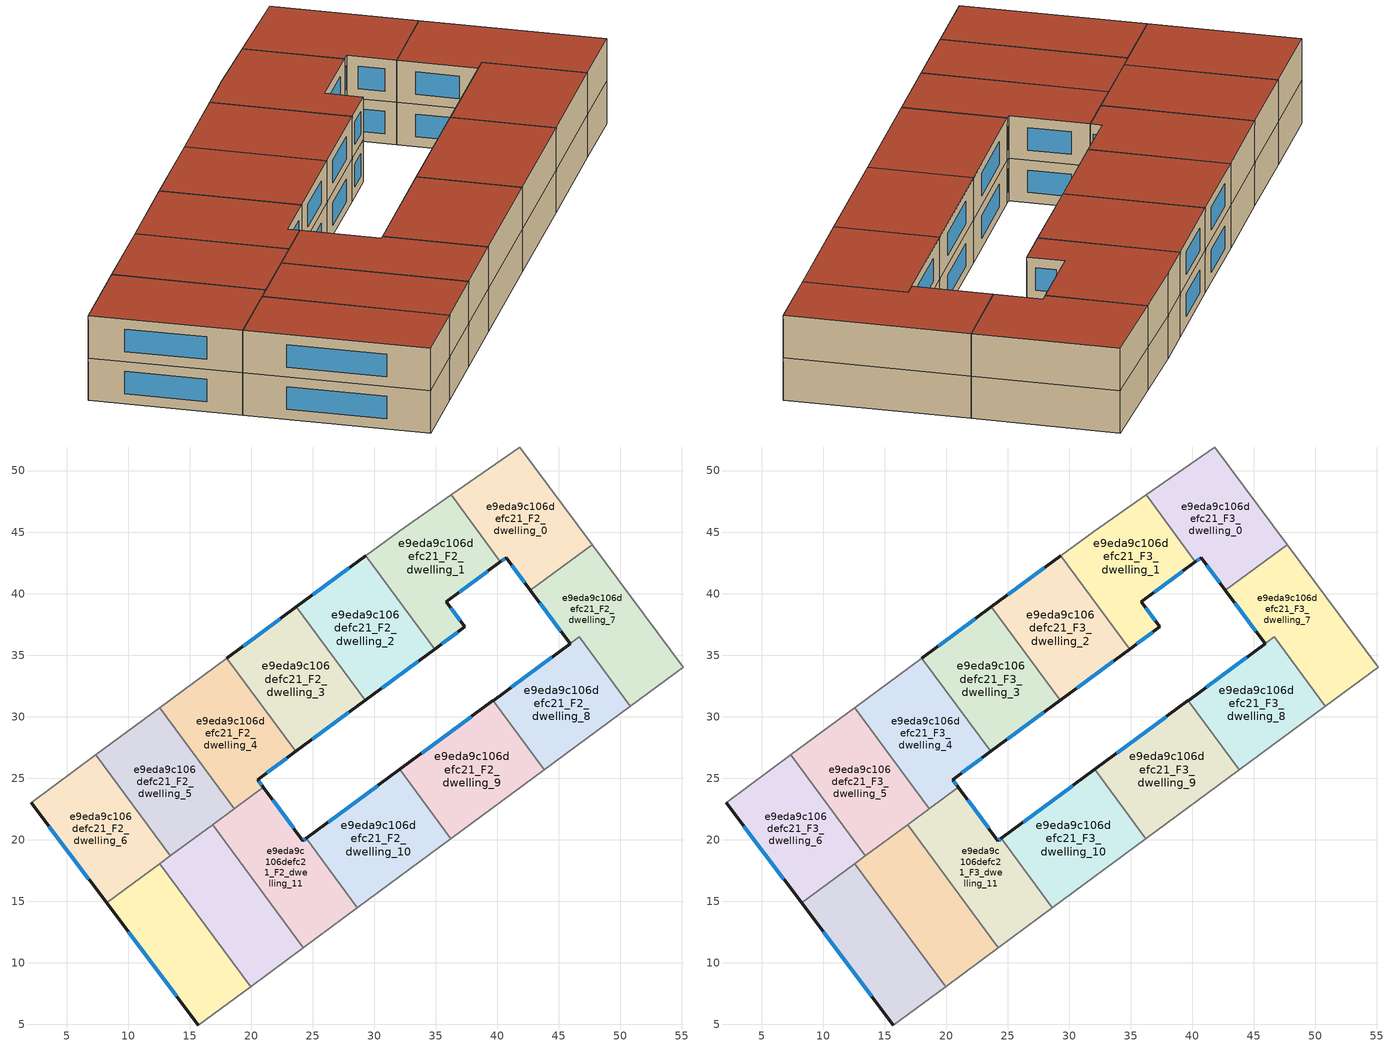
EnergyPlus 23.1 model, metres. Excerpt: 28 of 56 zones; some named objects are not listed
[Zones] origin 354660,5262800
e9eda9c106defc21_F2_dwelling_0
 floor to e9eda9c106defc21_F1_dwelling_0 (EU_floor_Construction): 41.82,51.92 47.71,43.99 42.69,40.28 40.73,42.93 40.26,42.58 36.24,48.02 z6
 wall outside (EU_wall_Construction): 40.26,42.58 40.73,42.93 42.69,40.28 z6:9
 wall to e9eda9c106defc21_F2_dwelling_1 (EU_wall_Construction): 36.24,48.02 40.26,42.58 z6:9
 wall adiabatic (EU_wall_Construction): 47.71,43.99 41.82,51.92 36.24,48.02 z6:9
 wall to e9eda9c106defc21_F2_dwelling_7 (EU_wall_Construction): 42.69,40.28 47.71,43.99 z6:9
 window (EU_Window_Construction): 41.19,42.31 42.23,40.9 / 40.37,42.66 40.62,42.84 z6.7:8.3
e9eda9c106defc21_F2_dwelling_1
 floor to e9eda9c106defc21_F1_dwelling_1 (EU_floor_Construction): 36.24,48.02 40.26,42.58 35.85,39.33 37.35,37.3 34.91,35.5 29.31,43.08 32.03,45.09 z6
 wall outside (EU_wall_Construction): 34.91,35.5 37.35,37.3 35.85,39.33 40.26,42.58 z6:9
 wall to e9eda9c106defc21_F2_dwelling_2 (EU_wall_Construction): 29.31,43.08 34.91,35.5 z6:9
 wall adiabatic (EU_wall_Construction): 36.24,48.02 32.03,45.09 29.31,43.08 z6:9
 window (EU_Window_Construction): 36.89,40.1 39.22,41.82 / 37,37.78 36.21,38.86 / 35.48,35.92 36.78,36.88 z6.7:8.3
e9eda9c106defc21_F2_dwelling_10
 floor to e9eda9c106defc21_F1_dwelling_10 (EU_floor_Construction): 32.06,25.72 36.22,20.08 28.63,14.49 24.47,20.13 z6
 wall outside (EU_wall_Construction): 32.06,25.72 24.47,20.13 z6:9
 wall to e9eda9c106defc21_F2_dwelling_9 (EU_wall_Construction): 36.22,20.08 32.06,25.72 z6:9
 wall adiabatic (EU_wall_Construction): 28.63,14.49 36.22,20.08 z6:9
 wall to e9eda9c106defc21_F2_dwelling_11 (EU_wall_Construction): 24.47,20.13 28.63,14.49 z6:9
 window (EU_Window_Construction): 30.28,24.41 26.25,21.44 z6.7:8.3
e9eda9c106defc21_F2_dwelling_11
 floor to e9eda9c106defc21_F1_dwelling_11 (EU_floor_Construction): 24.47,20.13 28.63,14.49 24.23,11.24 16.86,21.22 20.98,24.27 24.2,19.93 z6
 wall outside (EU_wall_Construction): 24.47,20.13 24.2,19.93 20.98,24.27 z6:9
 wall adiabatic (EU_wall_Construction): 24.23,11.24 28.63,14.49 z6:9
 wall to e9eda9c106defc21_F2_dwelling_12 (EU_wall_Construction): 16.86,21.22 24.23,11.24 z6:9
 wall to e9eda9c106defc21_F2_dwelling_4 (EU_wall_Construction): 20.98,24.27 18.64,22.53 z6:9
 wall to e9eda9c106defc21_F2_dwelling_5 (EU_wall_Construction): 18.64,22.53 16.86,21.23 z6:9
 window (EU_Window_Construction): 23.45,20.95 21.74,23.25 / 24.41,20.08 24.27,19.98 z6.7:8.3
e9eda9c106defc21_F2_dwelling_12
 floor to e9eda9c106defc21_F1_dwelling_12 (EU_floor_Construction): 16.86,21.22 24.23,11.24 19.95,8.08 12.58,18.06 z6
 wall adiabatic (EU_wall_Construction): 19.95,8.08 24.23,11.24 z6:9
 wall to e9eda9c106defc21_F2_dwelling_13 (EU_wall_Construction): 12.58,18.06 19.95,8.08 z6:9
 wall to e9eda9c106defc21_F2_dwelling_5 (EU_wall_Construction): 16.86,21.22 13.42,18.69 z6:9
 wall to e9eda9c106defc21_F2_dwelling_6 (EU_wall_Construction): 13.42,18.69 12.58,18.06 z6:9
e9eda9c106defc21_F2_dwelling_13
 floor to e9eda9c106defc21_F1_dwelling_13 (EU_floor_Construction): 12.58,18.06 19.95,8.08 15.71,4.95 8.25,14.87 z6
 wall outside (EU_wall_Construction): 8.25,14.87 15.71,4.95 z6:9
 wall adiabatic (EU_wall_Construction): 15.71,4.95 19.95,8.08 z6:9
 wall to e9eda9c106defc21_F2_dwelling_6 (EU_wall_Construction): 12.58,18.06 8.25,14.87 z6:9
 window (EU_Window_Construction): 10,12.54 13.96,7.28 z6.7:8.3
e9eda9c106defc21_F2_dwelling_2
 floor to e9eda9c106defc21_F1_dwelling_2 (EU_floor_Construction): 29.31,43.08 34.91,35.5 29.26,31.34 23.67,38.92 z6
 wall outside (EU_wall_Construction): 29.26,31.34 34.91,35.5 / 29.31,43.08 23.67,38.92 z6:9
 wall to e9eda9c106defc21_F2_dwelling_3 (EU_wall_Construction): 23.67,38.92 29.26,31.34 z6:9
 window (EU_Window_Construction): 30.59,32.31 33.58,34.52 / 27.98,42.11 24.99,39.9 z6.7:8.3
e9eda9c106defc21_F2_dwelling_3
 floor to e9eda9c106defc21_F1_dwelling_3 (EU_floor_Construction): 23.67,38.92 29.26,31.34 23.62,27.18 18.03,34.76 z6
 wall outside (EU_wall_Construction): 23.62,27.18 29.26,31.34 / 23.67,38.92 18.03,34.76 z6:9
 wall to e9eda9c106defc21_F2_dwelling_4 (EU_wall_Construction): 18.03,34.76 23.62,27.18 z6:9
 window (EU_Window_Construction): 24.95,28.15 27.94,30.36 / 22.34,37.95 19.35,35.74 z6.7:8.3
e9eda9c106defc21_F2_dwelling_4
 floor to e9eda9c106defc21_F1_dwelling_4 (EU_floor_Construction): 18.03,34.76 23.62,27.18 20.52,24.89 20.98,24.27 18.64,22.53 12.58,30.74 z6
 wall outside (EU_wall_Construction): 20.98,24.27 20.52,24.89 23.62,27.18 z6:9
 wall to e9eda9c106defc21_F2_dwelling_5 (EU_wall_Construction): 12.58,30.74 18.64,22.53 z6:9
 wall adiabatic (EU_wall_Construction): 18.03,34.76 12.58,30.74 z6:9
 window (EU_Window_Construction): 21.25,25.43 22.89,26.64 / 20.88,24.41 20.63,24.74 z6.7:8.3
e9eda9c106defc21_F2_dwelling_5
 floor to e9eda9c106defc21_F1_dwelling_5 (EU_floor_Construction): 12.58,30.74 18.64,22.53 13.42,18.69 7.37,26.9 z6
 wall to e9eda9c106defc21_F2_dwelling_6 (EU_wall_Construction): 7.37,26.9 13.42,18.69 z6:9
 wall adiabatic (EU_wall_Construction): 12.58,30.74 7.37,26.9 z6:9
e9eda9c106defc21_F2_dwelling_6
 floor to e9eda9c106defc21_F1_dwelling_6 (EU_floor_Construction): 7.37,26.9 13.42,18.69 8.25,14.87 2.12,23.02 z6
 wall outside (EU_wall_Construction): 2.12,23.02 8.25,14.87 z6:9
 wall adiabatic (EU_wall_Construction): 7.37,26.9 2.12,23.02 z6:9
 window (EU_Window_Construction): 3.56,21.11 6.81,16.78 z6.7:8.3
e9eda9c106defc21_F2_dwelling_7
 floor to e9eda9c106defc21_F1_dwelling_7 (EU_floor_Construction): 47.71,43.99 55.12,34.03 50.82,30.86 46.66,36.48 39.65,31.32 45.91,35.94 42.69,40.28 z6
 wall outside (EU_wall_Construction): 42.69,40.28 45.91,35.94 39.65,31.32 z6:9
 wall adiabatic (EU_wall_Construction): 50.82,30.86 55.12,34.03 47.71,43.99 z6:9
 wall to e9eda9c106defc21_F2_dwelling_8 (EU_wall_Construction): 39.65,31.32 46.66,36.48 50.82,30.86 z6:9
 window (EU_Window_Construction): 43.44,39.26 45.15,36.96 / 44.44,34.85 41.12,32.4 z6.7:8.3
e9eda9c106defc21_F2_dwelling_8
 floor to e9eda9c106defc21_F1_dwelling_8 (EU_floor_Construction): 46.66,36.48 50.82,30.86 43.81,25.68 39.65,31.32 z6
 wall adiabatic (EU_wall_Construction): 43.81,25.68 50.82,30.86 z6:9
 wall to e9eda9c106defc21_F2_dwelling_9 (EU_wall_Construction): 39.65,31.32 43.81,25.68 z6:9
e9eda9c106defc21_F2_dwelling_9
 floor to e9eda9c106defc21_F1_dwelling_9 (EU_floor_Construction): 39.65,31.32 43.81,25.68 36.22,20.08 32.06,25.72 z6
 wall outside (EU_wall_Construction): 39.65,31.32 32.06,25.72 z6:9
 wall adiabatic (EU_wall_Construction): 36.22,20.08 43.81,25.68 z6:9
 window (EU_Window_Construction): 37.87,30 33.84,27.04 z6.7:8.3
e9eda9c106defc21_F3_dwelling_0
 floor to e9eda9c106defc21_F2_dwelling_0 (EU_floor_Construction): 41.82,51.92 47.71,43.99 42.69,40.28 40.73,42.93 40.26,42.58 36.24,48.02 z9
 wall outside (EU_wall_Construction): 40.26,42.58 40.73,42.93 42.69,40.28 z9:12
 wall to e9eda9c106defc21_F3_dwelling_1 (EU_wall_Construction): 36.24,48.02 40.26,42.58 z9:12
 wall adiabatic (EU_wall_Construction): 47.71,43.99 41.82,51.92 36.24,48.02 z9:12
 wall to e9eda9c106defc21_F3_dwelling_7 (EU_wall_Construction): 42.69,40.28 47.71,43.99 z9:12
 window (EU_Window_Construction): 41.19,42.31 42.23,40.9 / 40.37,42.66 40.62,42.84 z9.7:11.3
 roof outside (EU_roof_Construction): 47.71,43.99 41.82,51.92 36.24,48.02 40.26,42.58 40.73,42.93 42.69,40.28 z12
e9eda9c106defc21_F3_dwelling_1
 floor to e9eda9c106defc21_F2_dwelling_1 (EU_floor_Construction): 36.24,48.02 40.26,42.58 35.85,39.33 37.35,37.3 34.91,35.5 29.31,43.08 32.03,45.09 z9
 wall outside (EU_wall_Construction): 34.91,35.5 37.35,37.3 35.85,39.33 40.26,42.58 z9:12
 wall to e9eda9c106defc21_F3_dwelling_2 (EU_wall_Construction): 29.31,43.08 34.91,35.5 z9:12
 wall adiabatic (EU_wall_Construction): 36.24,48.02 32.03,45.09 29.31,43.08 z9:12
 window (EU_Window_Construction): 36.89,40.1 39.22,41.82 / 37,37.78 36.21,38.86 / 35.48,35.92 36.78,36.88 z9.7:11.3
 roof outside (EU_roof_Construction): 37.35,37.3 35.85,39.33 40.26,42.58 36.24,48.02 32.03,45.09 29.31,43.08 34.91,35.5 z12
e9eda9c106defc21_F3_dwelling_10
 floor to e9eda9c106defc21_F2_dwelling_10 (EU_floor_Construction): 32.06,25.72 36.22,20.08 28.63,14.49 24.47,20.13 z9
 wall outside (EU_wall_Construction): 32.06,25.72 24.47,20.13 z9:12
 wall to e9eda9c106defc21_F3_dwelling_9 (EU_wall_Construction): 36.22,20.08 32.06,25.72 z9:12
 wall adiabatic (EU_wall_Construction): 28.63,14.49 36.22,20.08 z9:12
 wall to e9eda9c106defc21_F3_dwelling_11 (EU_wall_Construction): 24.47,20.13 28.63,14.49 z9:12
 window (EU_Window_Construction): 30.28,24.41 26.25,21.44 z9.7:11.3
 roof outside (EU_roof_Construction): 36.22,20.08 32.06,25.72 24.47,20.13 28.63,14.49 z12
e9eda9c106defc21_F3_dwelling_11
 floor to e9eda9c106defc21_F2_dwelling_11 (EU_floor_Construction): 24.47,20.13 28.63,14.49 24.23,11.24 16.86,21.22 20.98,24.27 24.2,19.93 z9
 wall outside (EU_wall_Construction): 24.47,20.13 24.2,19.93 20.98,24.27 z9:12
 wall adiabatic (EU_wall_Construction): 24.23,11.24 28.63,14.49 z9:12
 wall to e9eda9c106defc21_F3_dwelling_12 (EU_wall_Construction): 16.86,21.22 24.23,11.24 z9:12
 wall to e9eda9c106defc21_F3_dwelling_4 (EU_wall_Construction): 20.98,24.27 18.64,22.53 z9:12
 wall to e9eda9c106defc21_F3_dwelling_5 (EU_wall_Construction): 18.64,22.53 16.86,21.23 z9:12
 window (EU_Window_Construction): 23.45,20.95 21.74,23.25 / 24.41,20.08 24.27,19.98 z9.7:11.3
 roof outside (EU_roof_Construction): 28.63,14.49 24.47,20.13 24.2,19.93 20.98,24.27 16.86,21.22 24.23,11.24 z12
e9eda9c106defc21_F3_dwelling_12
 floor to e9eda9c106defc21_F2_dwelling_12 (EU_floor_Construction): 16.86,21.22 24.23,11.24 19.95,8.08 12.58,18.06 z9
 wall adiabatic (EU_wall_Construction): 19.95,8.08 24.23,11.24 z9:12
 wall to e9eda9c106defc21_F3_dwelling_13 (EU_wall_Construction): 12.58,18.06 19.95,8.08 z9:12
 wall to e9eda9c106defc21_F3_dwelling_5 (EU_wall_Construction): 16.86,21.22 13.42,18.69 z9:12
 wall to e9eda9c106defc21_F3_dwelling_6 (EU_wall_Construction): 13.42,18.69 12.58,18.06 z9:12
 roof outside (EU_roof_Construction): 24.23,11.24 16.86,21.22 12.58,18.06 19.95,8.08 z12
e9eda9c106defc21_F3_dwelling_13
 floor to e9eda9c106defc21_F2_dwelling_13 (EU_floor_Construction): 12.58,18.06 19.95,8.08 15.71,4.95 8.25,14.87 z9
 wall outside (EU_wall_Construction): 8.25,14.87 15.71,4.95 z9:12
 wall adiabatic (EU_wall_Construction): 15.71,4.95 19.95,8.08 z9:12
 wall to e9eda9c106defc21_F3_dwelling_6 (EU_wall_Construction): 12.58,18.06 8.25,14.87 z9:12
 window (EU_Window_Construction): 10,12.54 13.96,7.28 z9.7:11.3
 roof outside (EU_roof_Construction): 19.95,8.08 12.58,18.06 8.25,14.87 15.71,4.95 z12
e9eda9c106defc21_F3_dwelling_2
 floor to e9eda9c106defc21_F2_dwelling_2 (EU_floor_Construction): 29.31,43.08 34.91,35.5 29.26,31.34 23.67,38.92 z9
 wall outside (EU_wall_Construction): 29.26,31.34 34.91,35.5 / 29.31,43.08 23.67,38.92 z9:12
 wall to e9eda9c106defc21_F3_dwelling_3 (EU_wall_Construction): 23.67,38.92 29.26,31.34 z9:12
 window (EU_Window_Construction): 30.59,32.31 33.58,34.52 / 27.98,42.11 24.99,39.9 z9.7:11.3
 roof outside (EU_roof_Construction): 34.91,35.5 29.31,43.08 23.67,38.92 29.26,31.34 z12
e9eda9c106defc21_F3_dwelling_3
 floor to e9eda9c106defc21_F2_dwelling_3 (EU_floor_Construction): 23.67,38.92 29.26,31.34 23.62,27.18 18.03,34.76 z9
 wall outside (EU_wall_Construction): 23.62,27.18 29.26,31.34 / 23.67,38.92 18.03,34.76 z9:12
 wall to e9eda9c106defc21_F3_dwelling_4 (EU_wall_Construction): 18.03,34.76 23.62,27.18 z9:12
 window (EU_Window_Construction): 24.95,28.15 27.94,30.36 / 22.34,37.95 19.35,35.74 z9.7:11.3
 roof outside (EU_roof_Construction): 29.26,31.34 23.67,38.92 18.03,34.76 23.62,27.18 z12
e9eda9c106defc21_F3_dwelling_4
 floor to e9eda9c106defc21_F2_dwelling_4 (EU_floor_Construction): 18.03,34.76 23.62,27.18 20.52,24.89 20.98,24.27 18.64,22.53 12.58,30.74 z9
 wall outside (EU_wall_Construction): 20.98,24.27 20.52,24.89 23.62,27.18 z9:12
 wall to e9eda9c106defc21_F3_dwelling_5 (EU_wall_Construction): 12.58,30.74 18.64,22.53 z9:12
 wall adiabatic (EU_wall_Construction): 18.03,34.76 12.58,30.74 z9:12
 window (EU_Window_Construction): 21.25,25.43 22.89,26.64 / 20.88,24.41 20.63,24.74 z9.7:11.3
 roof outside (EU_roof_Construction): 20.98,24.27 20.52,24.89 23.62,27.18 18.03,34.76 12.58,30.74 18.64,22.53 z12
e9eda9c106defc21_F3_dwelling_5
 floor to e9eda9c106defc21_F2_dwelling_5 (EU_floor_Construction): 12.58,30.74 18.64,22.53 13.42,18.69 7.37,26.9 z9
 wall to e9eda9c106defc21_F3_dwelling_6 (EU_wall_Construction): 7.37,26.9 13.42,18.69 z9:12
 wall adiabatic (EU_wall_Construction): 12.58,30.74 7.37,26.9 z9:12
 roof outside (EU_roof_Construction): 18.64,22.53 12.58,30.74 7.37,26.9 13.42,18.69 z12
e9eda9c106defc21_F3_dwelling_6
 floor to e9eda9c106defc21_F2_dwelling_6 (EU_floor_Construction): 7.37,26.9 13.42,18.69 8.25,14.87 2.12,23.02 z9
 wall outside (EU_wall_Construction): 2.12,23.02 8.25,14.87 z9:12
 wall adiabatic (EU_wall_Construction): 7.37,26.9 2.12,23.02 z9:12
 window (EU_Window_Construction): 3.56,21.11 6.81,16.78 z9.7:11.3
 roof outside (EU_roof_Construction): 13.42,18.69 7.37,26.9 2.12,23.02 8.25,14.87 z12
e9eda9c106defc21_F3_dwelling_7
 floor to e9eda9c106defc21_F2_dwelling_7 (EU_floor_Construction): 47.71,43.99 55.12,34.03 50.82,30.86 46.66,36.48 39.65,31.32 45.91,35.94 42.69,40.28 z9
 wall outside (EU_wall_Construction): 42.69,40.28 45.91,35.94 39.65,31.32 z9:12
 wall adiabatic (EU_wall_Construction): 50.82,30.86 55.12,34.03 47.71,43.99 z9:12
 wall to e9eda9c106defc21_F3_dwelling_8 (EU_wall_Construction): 39.65,31.32 46.66,36.48 50.82,30.86 z9:12
 window (EU_Window_Construction): 43.44,39.26 45.15,36.96 / 44.44,34.85 41.12,32.4 z9.7:11.3
 roof outside (EU_roof_Construction): 55.12,34.03 47.71,43.99 42.69,40.28 45.91,35.94 39.65,31.32 46.66,36.48 50.82,30.86 z12
e9eda9c106defc21_F3_dwelling_8
 floor to e9eda9c106defc21_F2_dwelling_8 (EU_floor_Construction): 46.66,36.48 50.82,30.86 43.81,25.68 39.65,31.32 z9
 wall adiabatic (EU_wall_Construction): 43.81,25.68 50.82,30.86 z9:12
 wall to e9eda9c106defc21_F3_dwelling_9 (EU_wall_Construction): 39.65,31.32 43.81,25.68 z9:12
 roof outside (EU_roof_Construction): 50.82,30.86 46.66,36.48 39.65,31.32 43.81,25.68 z12
e9eda9c106defc21_F3_dwelling_9
 floor to e9eda9c106defc21_F2_dwelling_9 (EU_floor_Construction): 39.65,31.32 43.81,25.68 36.22,20.08 32.06,25.72 z9
 wall outside (EU_wall_Construction): 39.65,31.32 32.06,25.72 z9:12
 wall adiabatic (EU_wall_Construction): 36.22,20.08 43.81,25.68 z9:12
 window (EU_Window_Construction): 37.87,30 33.84,27.04 z9.7:11.3
 roof outside (EU_roof_Construction): 43.81,25.68 39.65,31.32 32.06,25.72 36.22,20.08 z12
[Building]
EU S2 Campaign: North Axis=0; Terrain=City; Solar Distribution=FullExterior
[Site:Location]
Budapest.Ferenc.Liszt.Intl.AP: Latitude=47.437; Longitude=19.256; Time Zone=1; Elevation=185
[SizingPeriod:WeatherFileDays]
AnnualSizingPeriod: Begin Month=1; Begin Day of Month=1; End Month=12; End Day of Month=31; Day of Week for Start Day=Monday; Use Weather File Daylight Saving Period=No; Use Weather File Rain and Snow Indicators=No
[MATERIAL]
EU_InternalMass_Material: Roughness=MediumRough; Thickness=0.1; Conductivity=1; Density=1800; Specific Heat=900; Thermal Absorptance=0.9; Solar Absorptance=0.7; Visible Absorptance=0.7
[MATERIAL:NOMASS] Roughness=MediumRough; Thermal Absorptance=0.9; Solar Absorptance=0.7; Visible Absorptance=0.7
Name | Thermal Resistance
EU_wall_NoMass | 0.832559
EU_roof_NoMass | 1.39638
EU_floor_NoMass | 0.872794
[WINDOWMATERIAL:SIMPLEGLAZINGSYSTEM]
EU_Window_SimpleGlazing: UFactor=2.79869; Solar Heat Gain Coefficient=0.75; Visible Transmittance=0.75
[CONSTRUCTION]
EU_wall_Construction: EU_wall_NoMass
EU_roof_Construction: EU_roof_NoMass
EU_floor_Construction: EU_floor_NoMass
EU_Window_Construction: EU_Window_SimpleGlazing
EU_InternalMass_Construction: EU_InternalMass_Material
[ZONE] Type=1; Multiplier=1; Ceiling Height=autocalculate; Floor Area=autocalculate; Part of Total Floor Area=Yes
Name | Volume
e9eda9c106defc21_F2_dwelling_0; e9eda9c106defc21_F3_dwelling_0 | 198.188
e9eda9c106defc21_F2_dwelling_1; e9eda9c106defc21_F3_dwelling_1 | 198.222
e9eda9c106defc21_F2_dwelling_10; e9eda9c106defc21_F3_dwelling_10 | 198.182
e9eda9c106defc21_F2_dwelling_11; e9eda9c106defc21_F3_dwelling_11 | 198.191
e9eda9c106defc21_F2_dwelling_12; e9eda9c106defc21_F3_dwelling_12 | 198.223
e9eda9c106defc21_F2_dwelling_13; e9eda9c106defc21_F3_dwelling_13 | 198.189
e9eda9c106defc21_F2_dwelling_2; e9eda9c106defc21_F3_dwelling_2; e9eda9c106defc21_F2_dwelling_4; e9eda9c106defc21_F3_dwelling_4 | 198.211
e9eda9c106defc21_F2_dwelling_3; e9eda9c106defc21_F3_dwelling_3 | 198.181
e9eda9c106defc21_F2_dwelling_5; e9eda9c106defc21_F3_dwelling_5 | 198.174
e9eda9c106defc21_F2_dwelling_6; e9eda9c106defc21_F3_dwelling_6 | 198.196
e9eda9c106defc21_F2_dwelling_7; e9eda9c106defc21_F3_dwelling_7 | 213.506
e9eda9c106defc21_F2_dwelling_8; e9eda9c106defc21_F3_dwelling_8 | 182.823
e9eda9c106defc21_F2_dwelling_9; e9eda9c106defc21_F3_dwelling_9 | 198.208
[INTERNALMASS] Construction=EU_InternalMass_Construction
Name | Zone or ZoneList | Surface Area
e9eda9c106defc21_F2_dwelling_0_EU_InternalMass | e9eda9c106defc21_F2_dwelling_0 | 66.0629
e9eda9c106defc21_F2_dwelling_1_EU_InternalMass | e9eda9c106defc21_F2_dwelling_1 | 66.074
e9eda9c106defc21_F2_dwelling_2_EU_InternalMass | e9eda9c106defc21_F2_dwelling_2 | 66.0703
e9eda9c106defc21_F2_dwelling_3_EU_InternalMass | e9eda9c106defc21_F2_dwelling_3 | 66.0604
e9eda9c106defc21_F2_dwelling_4_EU_InternalMass | e9eda9c106defc21_F2_dwelling_4 | 66.0705
e9eda9c106defc21_F2_dwelling_5_EU_InternalMass | e9eda9c106defc21_F2_dwelling_5 | 66.058
e9eda9c106defc21_F2_dwelling_6_EU_InternalMass | e9eda9c106defc21_F2_dwelling_6 | 66.0652
e9eda9c106defc21_F2_dwelling_7_EU_InternalMass | e9eda9c106defc21_F2_dwelling_7 | 71.1883
e9eda9c106defc21_F2_dwelling_8_EU_InternalMass | e9eda9c106defc21_F2_dwelling_8 | 60.9411
e9eda9c106defc21_F2_dwelling_9_EU_InternalMass | e9eda9c106defc21_F2_dwelling_9 | 66.0691
e9eda9c106defc21_F2_dwelling_10_EU_InternalMass | e9eda9c106defc21_F2_dwelling_10 | 66.0607
e9eda9c106defc21_F2_dwelling_11_EU_InternalMass | e9eda9c106defc21_F2_dwelling_11 | 66.0638
e9eda9c106defc21_F2_dwelling_12_EU_InternalMass | e9eda9c106defc21_F2_dwelling_12 | 66.0743
e9eda9c106defc21_F2_dwelling_13_EU_InternalMass | e9eda9c106defc21_F2_dwelling_13 | 66.0628
e9eda9c106defc21_F3_dwelling_0_EU_InternalMass | e9eda9c106defc21_F3_dwelling_0 | 66.0629
e9eda9c106defc21_F3_dwelling_1_EU_InternalMass | e9eda9c106defc21_F3_dwelling_1 | 66.074
e9eda9c106defc21_F3_dwelling_2_EU_InternalMass | e9eda9c106defc21_F3_dwelling_2 | 66.0703
e9eda9c106defc21_F3_dwelling_3_EU_InternalMass | e9eda9c106defc21_F3_dwelling_3 | 66.0604
e9eda9c106defc21_F3_dwelling_4_EU_InternalMass | e9eda9c106defc21_F3_dwelling_4 | 66.0705
e9eda9c106defc21_F3_dwelling_5_EU_InternalMass | e9eda9c106defc21_F3_dwelling_5 | 66.058
e9eda9c106defc21_F3_dwelling_6_EU_InternalMass | e9eda9c106defc21_F3_dwelling_6 | 66.0652
e9eda9c106defc21_F3_dwelling_7_EU_InternalMass | e9eda9c106defc21_F3_dwelling_7 | 71.1883
e9eda9c106defc21_F3_dwelling_8_EU_InternalMass | e9eda9c106defc21_F3_dwelling_8 | 60.9411
e9eda9c106defc21_F3_dwelling_9_EU_InternalMass | e9eda9c106defc21_F3_dwelling_9 | 66.0691
e9eda9c106defc21_F3_dwelling_10_EU_InternalMass | e9eda9c106defc21_F3_dwelling_10 | 66.0607
e9eda9c106defc21_F3_dwelling_11_EU_InternalMass | e9eda9c106defc21_F3_dwelling_11 | 66.0638
e9eda9c106defc21_F3_dwelling_12_EU_InternalMass | e9eda9c106defc21_F3_dwelling_12 | 66.0743
e9eda9c106defc21_F3_dwelling_13_EU_InternalMass | e9eda9c106defc21_F3_dwelling_13 | 66.0628
[OTHEREQUIPMENT] Fuel Type=Electricity; Design Level Calculation Method=Watts/Area; Power per Zone Floor Area=1; Fraction Latent=0; Fraction Radiant=0; Fraction Lost=0; Carbon Dioxide Generation Rate=0; EndUse Subcategory=EU_Step8_InternalGains
Name | Zone or ZoneList or Space or SpaceList | Schedule
EU_Step8_InternalGain_e9eda9c106defc21_F2_dwelling_0_f000 | e9eda9c106defc21_F2_dwelling_0 | EU_Step8_GainSchedule_e9eda9c106defc21_F2_dwelling_0_f000
EU_Step8_InternalGain_e9eda9c106defc21_F2_dwelling_1_f000 | e9eda9c106defc21_F2_dwelling_1 | EU_Step8_GainSchedule_e9eda9c106defc21_F2_dwelling_1_f000
EU_Step8_InternalGain_e9eda9c106defc21_F2_dwelling_2_f000 | e9eda9c106defc21_F2_dwelling_2 | EU_Step8_GainSchedule_e9eda9c106defc21_F2_dwelling_2_f000
EU_Step8_InternalGain_e9eda9c106defc21_F2_dwelling_3_f000 | e9eda9c106defc21_F2_dwelling_3 | EU_Step8_GainSchedule_e9eda9c106defc21_F2_dwelling_3_f000
EU_Step8_InternalGain_e9eda9c106defc21_F2_dwelling_4_f000 | e9eda9c106defc21_F2_dwelling_4 | EU_Step8_GainSchedule_e9eda9c106defc21_F2_dwelling_4_f000
EU_Step8_InternalGain_e9eda9c106defc21_F2_dwelling_5_f000 | e9eda9c106defc21_F2_dwelling_5 | EU_Step8_GainSchedule_e9eda9c106defc21_F2_dwelling_5_f000
EU_Step8_InternalGain_e9eda9c106defc21_F2_dwelling_6_f000 | e9eda9c106defc21_F2_dwelling_6 | EU_Step8_GainSchedule_e9eda9c106defc21_F2_dwelling_6_f000
EU_Step8_InternalGain_e9eda9c106defc21_F2_dwelling_7_f000 | e9eda9c106defc21_F2_dwelling_7 | EU_Step8_GainSchedule_e9eda9c106defc21_F2_dwelling_7_f000
EU_Step8_InternalGain_e9eda9c106defc21_F2_dwelling_8_f000 | e9eda9c106defc21_F2_dwelling_8 | EU_Step8_GainSchedule_e9eda9c106defc21_F2_dwelling_8_f000
EU_Step8_InternalGain_e9eda9c106defc21_F2_dwelling_9_f000 | e9eda9c106defc21_F2_dwelling_9 | EU_Step8_GainSchedule_e9eda9c106defc21_F2_dwelling_9_f000
EU_Step8_InternalGain_e9eda9c106defc21_F2_dwelling_10_f000 | e9eda9c106defc21_F2_dwelling_10 | EU_Step8_GainSchedule_e9eda9c106defc21_F2_dwelling_10_f000
EU_Step8_InternalGain_e9eda9c106defc21_F2_dwelling_11_f000 | e9eda9c106defc21_F2_dwelling_11 | EU_Step8_GainSchedule_e9eda9c106defc21_F2_dwelling_11_f000
EU_Step8_InternalGain_e9eda9c106defc21_F2_dwelling_12_f000 | e9eda9c106defc21_F2_dwelling_12 | EU_Step8_GainSchedule_e9eda9c106defc21_F2_dwelling_12_f000
EU_Step8_InternalGain_e9eda9c106defc21_F2_dwelling_13_f000 | e9eda9c106defc21_F2_dwelling_13 | EU_Step8_GainSchedule_e9eda9c106defc21_F2_dwelling_13_f000
EU_Step8_InternalGain_e9eda9c106defc21_F3_dwelling_0_f000 | e9eda9c106defc21_F3_dwelling_0 | EU_Step8_GainSchedule_e9eda9c106defc21_F3_dwelling_0_f000
EU_Step8_InternalGain_e9eda9c106defc21_F3_dwelling_1_f000 | e9eda9c106defc21_F3_dwelling_1 | EU_Step8_GainSchedule_e9eda9c106defc21_F3_dwelling_1_f000
EU_Step8_InternalGain_e9eda9c106defc21_F3_dwelling_2_f000 | e9eda9c106defc21_F3_dwelling_2 | EU_Step8_GainSchedule_e9eda9c106defc21_F3_dwelling_2_f000
EU_Step8_InternalGain_e9eda9c106defc21_F3_dwelling_3_f000 | e9eda9c106defc21_F3_dwelling_3 | EU_Step8_GainSchedule_e9eda9c106defc21_F3_dwelling_3_f000
EU_Step8_InternalGain_e9eda9c106defc21_F3_dwelling_4_f000 | e9eda9c106defc21_F3_dwelling_4 | EU_Step8_GainSchedule_e9eda9c106defc21_F3_dwelling_4_f000
EU_Step8_InternalGain_e9eda9c106defc21_F3_dwelling_5_f000 | e9eda9c106defc21_F3_dwelling_5 | EU_Step8_GainSchedule_e9eda9c106defc21_F3_dwelling_5_f000
EU_Step8_InternalGain_e9eda9c106defc21_F3_dwelling_6_f000 | e9eda9c106defc21_F3_dwelling_6 | EU_Step8_GainSchedule_e9eda9c106defc21_F3_dwelling_6_f000
EU_Step8_InternalGain_e9eda9c106defc21_F3_dwelling_7_f000 | e9eda9c106defc21_F3_dwelling_7 | EU_Step8_GainSchedule_e9eda9c106defc21_F3_dwelling_7_f000
EU_Step8_InternalGain_e9eda9c106defc21_F3_dwelling_8_f000 | e9eda9c106defc21_F3_dwelling_8 | EU_Step8_GainSchedule_e9eda9c106defc21_F3_dwelling_8_f000
EU_Step8_InternalGain_e9eda9c106defc21_F3_dwelling_9_f000 | e9eda9c106defc21_F3_dwelling_9 | EU_Step8_GainSchedule_e9eda9c106defc21_F3_dwelling_9_f000
EU_Step8_InternalGain_e9eda9c106defc21_F3_dwelling_10_f000 | e9eda9c106defc21_F3_dwelling_10 | EU_Step8_GainSchedule_e9eda9c106defc21_F3_dwelling_10_f000
EU_Step8_InternalGain_e9eda9c106defc21_F3_dwelling_11_f000 | e9eda9c106defc21_F3_dwelling_11 | EU_Step8_GainSchedule_e9eda9c106defc21_F3_dwelling_11_f000
EU_Step8_InternalGain_e9eda9c106defc21_F3_dwelling_12_f000 | e9eda9c106defc21_F3_dwelling_12 | EU_Step8_GainSchedule_e9eda9c106defc21_F3_dwelling_12_f000
EU_Step8_InternalGain_e9eda9c106defc21_F3_dwelling_13_f000 | e9eda9c106defc21_F3_dwelling_13 | EU_Step8_GainSchedule_e9eda9c106defc21_F3_dwelling_13_f000
[ZONEVENTILATION:DESIGNFLOWRATE] Schedule=EU_AlwaysOn; Design Flow Rate Calculation Method=AirChanges/Hour; Air Changes per Hour=0.475469; Ventilation Type=Natural; Fan Pressure Rise=0; Fan Total Efficiency=1; Constant Term Coefficient=1; Temperature Term Coefficient=0; Velocity Term Coefficient=0; Velocity Squared Term Coefficient=0; Minimum Indoor Temperature=-100; Maximum Indoor Temperature=100; Delta Temperature=-100; Minimum Outdoor Temperature=-100; Maximum Outdoor Temperature=100; Maximum Wind Speed=40
Name | Zone or ZoneList or Space or SpaceList
EU_ConstantAir_e9eda9c106defc21_F2_dwelling_0 | e9eda9c106defc21_F2_dwelling_0
EU_ConstantAir_e9eda9c106defc21_F2_dwelling_1 | e9eda9c106defc21_F2_dwelling_1
EU_ConstantAir_e9eda9c106defc21_F2_dwelling_2 | e9eda9c106defc21_F2_dwelling_2
EU_ConstantAir_e9eda9c106defc21_F2_dwelling_3 | e9eda9c106defc21_F2_dwelling_3
EU_ConstantAir_e9eda9c106defc21_F2_dwelling_4 | e9eda9c106defc21_F2_dwelling_4
EU_ConstantAir_e9eda9c106defc21_F2_dwelling_5 | e9eda9c106defc21_F2_dwelling_5
EU_ConstantAir_e9eda9c106defc21_F2_dwelling_6 | e9eda9c106defc21_F2_dwelling_6
EU_ConstantAir_e9eda9c106defc21_F2_dwelling_7 | e9eda9c106defc21_F2_dwelling_7
EU_ConstantAir_e9eda9c106defc21_F2_dwelling_8 | e9eda9c106defc21_F2_dwelling_8
EU_ConstantAir_e9eda9c106defc21_F2_dwelling_9 | e9eda9c106defc21_F2_dwelling_9
EU_ConstantAir_e9eda9c106defc21_F2_dwelling_10 | e9eda9c106defc21_F2_dwelling_10
EU_ConstantAir_e9eda9c106defc21_F2_dwelling_11 | e9eda9c106defc21_F2_dwelling_11
EU_ConstantAir_e9eda9c106defc21_F2_dwelling_12 | e9eda9c106defc21_F2_dwelling_12
EU_ConstantAir_e9eda9c106defc21_F2_dwelling_13 | e9eda9c106defc21_F2_dwelling_13
EU_ConstantAir_e9eda9c106defc21_F3_dwelling_0 | e9eda9c106defc21_F3_dwelling_0
EU_ConstantAir_e9eda9c106defc21_F3_dwelling_1 | e9eda9c106defc21_F3_dwelling_1
EU_ConstantAir_e9eda9c106defc21_F3_dwelling_2 | e9eda9c106defc21_F3_dwelling_2
EU_ConstantAir_e9eda9c106defc21_F3_dwelling_3 | e9eda9c106defc21_F3_dwelling_3
EU_ConstantAir_e9eda9c106defc21_F3_dwelling_4 | e9eda9c106defc21_F3_dwelling_4
EU_ConstantAir_e9eda9c106defc21_F3_dwelling_5 | e9eda9c106defc21_F3_dwelling_5
EU_ConstantAir_e9eda9c106defc21_F3_dwelling_6 | e9eda9c106defc21_F3_dwelling_6
EU_ConstantAir_e9eda9c106defc21_F3_dwelling_7 | e9eda9c106defc21_F3_dwelling_7
EU_ConstantAir_e9eda9c106defc21_F3_dwelling_8 | e9eda9c106defc21_F3_dwelling_8
EU_ConstantAir_e9eda9c106defc21_F3_dwelling_9 | e9eda9c106defc21_F3_dwelling_9
EU_ConstantAir_e9eda9c106defc21_F3_dwelling_10 | e9eda9c106defc21_F3_dwelling_10
EU_ConstantAir_e9eda9c106defc21_F3_dwelling_11 | e9eda9c106defc21_F3_dwelling_11
EU_ConstantAir_e9eda9c106defc21_F3_dwelling_12 | e9eda9c106defc21_F3_dwelling_12
EU_ConstantAir_e9eda9c106defc21_F3_dwelling_13 | e9eda9c106defc21_F3_dwelling_13
[HVACTEMPLATE:ZONE:IDEALLOADSAIRSYSTEM] System Availability Schedule=EU_AlwaysOn; Maximum Heating Supply Air Temperature=50; Minimum Cooling Supply Air Temperature=13; Maximum Heating Supply Air Humidity Ratio=0.0156; Minimum Cooling Supply Air Humidity Ratio=0.0077; Heating Limit=NoLimit; Cooling Limit=NoLimit; Heating Availability Schedule=EU_AlwaysOn; Cooling Availability Schedule=EU_CoolingOff; Dehumidification Control Type=ConstantSensibleHeatRatio; Cooling Sensible Heat Ratio=0.7; Dehumidification Setpoint=60; Humidification Control Type=None; Humidification Setpoint=30; Outdoor Air Method=None; Outdoor Air Flow Rate per Person=0.00944; Outdoor Air Flow Rate per Zone Floor Area=0; Outdoor Air Flow Rate per Zone=0; Demand Controlled Ventilation Type=None; Outdoor Air Economizer Type=NoEconomizer; Heat Recovery Type=None; Sensible Heat Recovery Effectiveness=0.7; Latent Heat Recovery Effectiveness=0.65
Name | Template Thermostat
e9eda9c106defc21_F2_dwelling_0 | EU_HeatOnly_e9eda9c106defc21_F2_dwelling_0
e9eda9c106defc21_F2_dwelling_1 | EU_HeatOnly_e9eda9c106defc21_F2_dwelling_1
e9eda9c106defc21_F2_dwelling_2 | EU_HeatOnly_e9eda9c106defc21_F2_dwelling_2
e9eda9c106defc21_F2_dwelling_3 | EU_HeatOnly_e9eda9c106defc21_F2_dwelling_3
e9eda9c106defc21_F2_dwelling_4 | EU_HeatOnly_e9eda9c106defc21_F2_dwelling_4
e9eda9c106defc21_F2_dwelling_5 | EU_HeatOnly_e9eda9c106defc21_F2_dwelling_5
e9eda9c106defc21_F2_dwelling_6 | EU_HeatOnly_e9eda9c106defc21_F2_dwelling_6
e9eda9c106defc21_F2_dwelling_7 | EU_HeatOnly_e9eda9c106defc21_F2_dwelling_7
e9eda9c106defc21_F2_dwelling_8 | EU_HeatOnly_e9eda9c106defc21_F2_dwelling_8
e9eda9c106defc21_F2_dwelling_9 | EU_HeatOnly_e9eda9c106defc21_F2_dwelling_9
e9eda9c106defc21_F2_dwelling_10 | EU_HeatOnly_e9eda9c106defc21_F2_dwelling_10
e9eda9c106defc21_F2_dwelling_11 | EU_HeatOnly_e9eda9c106defc21_F2_dwelling_11
e9eda9c106defc21_F2_dwelling_12 | EU_HeatOnly_e9eda9c106defc21_F2_dwelling_12
e9eda9c106defc21_F2_dwelling_13 | EU_HeatOnly_e9eda9c106defc21_F2_dwelling_13
e9eda9c106defc21_F3_dwelling_0 | EU_HeatOnly_e9eda9c106defc21_F3_dwelling_0
e9eda9c106defc21_F3_dwelling_1 | EU_HeatOnly_e9eda9c106defc21_F3_dwelling_1
e9eda9c106defc21_F3_dwelling_2 | EU_HeatOnly_e9eda9c106defc21_F3_dwelling_2
e9eda9c106defc21_F3_dwelling_3 | EU_HeatOnly_e9eda9c106defc21_F3_dwelling_3
e9eda9c106defc21_F3_dwelling_4 | EU_HeatOnly_e9eda9c106defc21_F3_dwelling_4
e9eda9c106defc21_F3_dwelling_5 | EU_HeatOnly_e9eda9c106defc21_F3_dwelling_5
e9eda9c106defc21_F3_dwelling_6 | EU_HeatOnly_e9eda9c106defc21_F3_dwelling_6
e9eda9c106defc21_F3_dwelling_7 | EU_HeatOnly_e9eda9c106defc21_F3_dwelling_7
e9eda9c106defc21_F3_dwelling_8 | EU_HeatOnly_e9eda9c106defc21_F3_dwelling_8
e9eda9c106defc21_F3_dwelling_9 | EU_HeatOnly_e9eda9c106defc21_F3_dwelling_9
e9eda9c106defc21_F3_dwelling_10 | EU_HeatOnly_e9eda9c106defc21_F3_dwelling_10
e9eda9c106defc21_F3_dwelling_11 | EU_HeatOnly_e9eda9c106defc21_F3_dwelling_11
e9eda9c106defc21_F3_dwelling_12 | EU_HeatOnly_e9eda9c106defc21_F3_dwelling_12
e9eda9c106defc21_F3_dwelling_13 | EU_HeatOnly_e9eda9c106defc21_F3_dwelling_13
[SIZING:ZONE] Zone Cooling Design Supply Air Temperature Input Method=SupplyAirTemperature; Zone Cooling Design Supply Air Temperature=13; Zone Heating Design Supply Air Temperature Input Method=SupplyAirTemperature; Zone Heating Design Supply Air Temperature=50; Zone Cooling Design Supply Air Humidity Ratio=0.008; Zone Heating Design Supply Air Humidity Ratio=0.008; Cooling Design Air Flow Method=DesignDay; Cooling Design Air Flow Rate=0; Cooling Minimum Air Flow per Zone Floor Area=0.000762; Cooling Minimum Air Flow=0; Cooling Minimum Air Flow Fraction=0.2; Heating Design Air Flow Method=DesignDay; Heating Design Air Flow Rate=0; Heating Maximum Air Flow per Zone Floor Area=0.002032; Heating Maximum Air Flow=0.141576; Heating Maximum Air Flow Fraction=0.3; Account for Dedicated Outdoor Air System=No; Dedicated Outdoor Air System Control Strategy=NeutralSupplyAir; Dedicated Outdoor Air Low Setpoint Temperature for Design=autosize; Dedicated Outdoor Air High Setpoint Temperature for Design=autosize; Zone Load Sizing Method=Sensible Load Only No Latent Load; Zone Latent Cooling Design Supply Air Humidity Ratio Input Method=HumidityRatioDifference; Zone Cooling Design Supply Air Humidity Ratio Difference=0.005; Zone Latent Heating Design Supply Air Humidity Ratio Input Method=HumidityRatioDifference; Zone Humidification Design Supply Air Humidity Ratio Difference=0.005
e9eda9c106defc21_F2_dwelling_0; e9eda9c106defc21_F2_dwelling_1; e9eda9c106defc21_F2_dwelling_2; e9eda9c106defc21_F2_dwelling_3; e9eda9c106defc21_F2_dwelling_4; e9eda9c106defc21_F2_dwelling_5; e9eda9c106defc21_F2_dwelling_6; e9eda9c106defc21_F2_dwelling_7; e9eda9c106defc21_F2_dwelling_8; e9eda9c106defc21_F2_dwelling_9; e9eda9c106defc21_F2_dwelling_10; e9eda9c106defc21_F2_dwelling_11; e9eda9c106defc21_F2_dwelling_12; e9eda9c106defc21_F2_dwelling_13; e9eda9c106defc21_F3_dwelling_0; e9eda9c106defc21_F3_dwelling_1; e9eda9c106defc21_F3_dwelling_2; e9eda9c106defc21_F3_dwelling_3; e9eda9c106defc21_F3_dwelling_4; e9eda9c106defc21_F3_dwelling_5; e9eda9c106defc21_F3_dwelling_6; e9eda9c106defc21_F3_dwelling_7; e9eda9c106defc21_F3_dwelling_8; e9eda9c106defc21_F3_dwelling_9; e9eda9c106defc21_F3_dwelling_10; e9eda9c106defc21_F3_dwelling_11; e9eda9c106defc21_F3_dwelling_12; e9eda9c106defc21_F3_dwelling_13
[SCHEDULE:CONSTANT]
Name | Hourly Value
EU_AlwaysOn | 1
EU_CoolingOff | 0
[SCHEDULE:FILE] Column Number=1; Rows to Skip at Top=0; Number of Hours of Data=8760; Column Separator=Comma; Interpolate to Timestep=No; Minutes per Item=60; Adjust Schedule for Daylight Savings=Yes
Name | File
EU_Step8_GainSchedule_e9eda9c106defc21_F2_dwelling_0_f000 | ../../schedules/e9eda9c106defc21/e9eda9c106defc21_F2_dwelling_0_f000_gain.csv
EU_Step8_GainSchedule_e9eda9c106defc21_F2_dwelling_1_f000 | ../../schedules/e9eda9c106defc21/e9eda9c106defc21_F2_dwelling_1_f000_gain.csv
EU_Step8_GainSchedule_e9eda9c106defc21_F2_dwelling_2_f000 | ../../schedules/e9eda9c106defc21/e9eda9c106defc21_F2_dwelling_2_f000_gain.csv
EU_Step8_GainSchedule_e9eda9c106defc21_F2_dwelling_3_f000 | ../../schedules/e9eda9c106defc21/e9eda9c106defc21_F2_dwelling_3_f000_gain.csv
EU_Step8_GainSchedule_e9eda9c106defc21_F2_dwelling_4_f000 | ../../schedules/e9eda9c106defc21/e9eda9c106defc21_F2_dwelling_4_f000_gain.csv
EU_Step8_GainSchedule_e9eda9c106defc21_F2_dwelling_5_f000 | ../../schedules/e9eda9c106defc21/e9eda9c106defc21_F2_dwelling_5_f000_gain.csv
EU_Step8_GainSchedule_e9eda9c106defc21_F2_dwelling_6_f000 | ../../schedules/e9eda9c106defc21/e9eda9c106defc21_F2_dwelling_6_f000_gain.csv
EU_Step8_GainSchedule_e9eda9c106defc21_F2_dwelling_7_f000 | ../../schedules/e9eda9c106defc21/e9eda9c106defc21_F2_dwelling_7_f000_gain.csv
EU_Step8_GainSchedule_e9eda9c106defc21_F2_dwelling_8_f000 | ../../schedules/e9eda9c106defc21/e9eda9c106defc21_F2_dwelling_8_f000_gain.csv
EU_Step8_GainSchedule_e9eda9c106defc21_F2_dwelling_9_f000 | ../../schedules/e9eda9c106defc21/e9eda9c106defc21_F2_dwelling_9_f000_gain.csv
EU_Step8_GainSchedule_e9eda9c106defc21_F2_dwelling_10_f000 | ../../schedules/e9eda9c106defc21/e9eda9c106defc21_F2_dwelling_10_f000_gain.csv
EU_Step8_GainSchedule_e9eda9c106defc21_F2_dwelling_11_f000 | ../../schedules/e9eda9c106defc21/e9eda9c106defc21_F2_dwelling_11_f000_gain.csv
EU_Step8_GainSchedule_e9eda9c106defc21_F2_dwelling_12_f000 | ../../schedules/e9eda9c106defc21/e9eda9c106defc21_F2_dwelling_12_f000_gain.csv
EU_Step8_GainSchedule_e9eda9c106defc21_F2_dwelling_13_f000 | ../../schedules/e9eda9c106defc21/e9eda9c106defc21_F2_dwelling_13_f000_gain.csv
EU_Step8_GainSchedule_e9eda9c106defc21_F3_dwelling_0_f000 | ../../schedules/e9eda9c106defc21/e9eda9c106defc21_F3_dwelling_0_f000_gain.csv
EU_Step8_GainSchedule_e9eda9c106defc21_F3_dwelling_1_f000 | ../../schedules/e9eda9c106defc21/e9eda9c106defc21_F3_dwelling_1_f000_gain.csv
EU_Step8_GainSchedule_e9eda9c106defc21_F3_dwelling_2_f000 | ../../schedules/e9eda9c106defc21/e9eda9c106defc21_F3_dwelling_2_f000_gain.csv
EU_Step8_GainSchedule_e9eda9c106defc21_F3_dwelling_3_f000 | ../../schedules/e9eda9c106defc21/e9eda9c106defc21_F3_dwelling_3_f000_gain.csv
EU_Step8_GainSchedule_e9eda9c106defc21_F3_dwelling_4_f000 | ../../schedules/e9eda9c106defc21/e9eda9c106defc21_F3_dwelling_4_f000_gain.csv
EU_Step8_GainSchedule_e9eda9c106defc21_F3_dwelling_5_f000 | ../../schedules/e9eda9c106defc21/e9eda9c106defc21_F3_dwelling_5_f000_gain.csv
EU_Step8_GainSchedule_e9eda9c106defc21_F3_dwelling_6_f000 | ../../schedules/e9eda9c106defc21/e9eda9c106defc21_F3_dwelling_6_f000_gain.csv
EU_Step8_GainSchedule_e9eda9c106defc21_F3_dwelling_7_f000 | ../../schedules/e9eda9c106defc21/e9eda9c106defc21_F3_dwelling_7_f000_gain.csv
EU_Step8_GainSchedule_e9eda9c106defc21_F3_dwelling_8_f000 | ../../schedules/e9eda9c106defc21/e9eda9c106defc21_F3_dwelling_8_f000_gain.csv
EU_Step8_GainSchedule_e9eda9c106defc21_F3_dwelling_9_f000 | ../../schedules/e9eda9c106defc21/e9eda9c106defc21_F3_dwelling_9_f000_gain.csv
EU_Step8_GainSchedule_e9eda9c106defc21_F3_dwelling_10_f000 | ../../schedules/e9eda9c106defc21/e9eda9c106defc21_F3_dwelling_10_f000_gain.csv
EU_Step8_GainSchedule_e9eda9c106defc21_F3_dwelling_11_f000 | ../../schedules/e9eda9c106defc21/e9eda9c106defc21_F3_dwelling_11_f000_gain.csv
EU_Step8_GainSchedule_e9eda9c106defc21_F3_dwelling_12_f000 | ../../schedules/e9eda9c106defc21/e9eda9c106defc21_F3_dwelling_12_f000_gain.csv
EU_Step8_GainSchedule_e9eda9c106defc21_F3_dwelling_13_f000 | ../../schedules/e9eda9c106defc21/e9eda9c106defc21_F3_dwelling_13_f000_gain.csv
